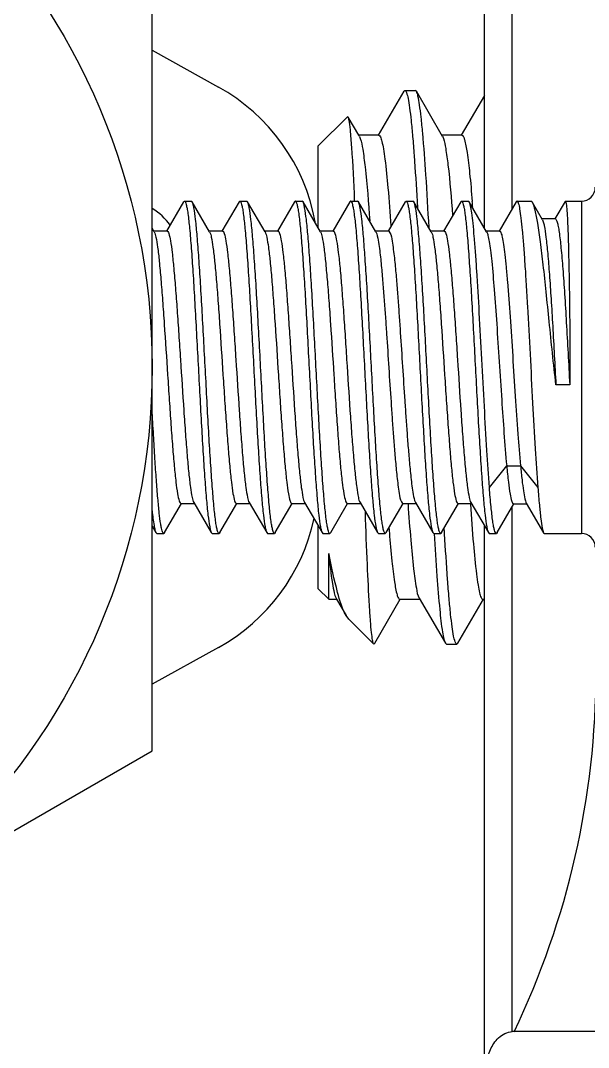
# Model space of a CAD drawing. Extents: x 1031190 to 1725648, y 733081 to 1571294.
# Drawn here: x 1133153.6 to 1133244.8, y 1228127.2 to 1228292.2 of the extents above; entities that cross this region are included whole.
import ezdxf

# ---------------------------------------------------------------- set-up
doc = ezdxf.new("R2010")
doc.units = 0
doc.header["$LTSCALE"] = 1000
doc.header["$MEASUREMENT"] = 0

msp = doc.modelspace()

# ---------------------------------------------------------------- linework, layer by layer
at = {"linetype": 'Continuous'}
for p, q in [((1133232.57, 1228262.02), (1133232.57, 1228392.21)), ((1133228.12, 1228258.84), (1133228.12, 1228387.76)), ((1133174.74, 1228174.86), (1133174.74, 1228298.14)), ((1133174.74, 1228287.43), (1133185.39, 1228281.53)), ((1133215.15, 1228280.84), (1133211.05, 1228273.78)), ((1133215.15, 1228280.84), (1133215.33, 1228280.99)), ((1133215.33, 1228280.99), (1133217, 1228280.99)), ((1133215.33, 1228280.99), (1133217, 1228280.99)), ((1133215.33, 1228280.99), (1133215.35, 1228280.98)), ((1133217.18, 1228280.84), (1133217, 1228280.99)), ((1133221.37, 1228273.6), (1133217.18, 1228280.84)), ((1133228.12, 1228280.19), (1133224.39, 1228273.78)), ((1133201.43, 1228272.09), (1133206.1, 1228276.76)), ((1133206.22, 1228276.71), (1133206.1, 1228276.76)), ((1133207.92, 1228273.78), (1133206.22, 1228276.71)), ((1133208.02, 1228273.6), (1133207.92, 1228273.78)), ((1133211.15, 1228273.78), (1133207.92, 1228273.78)), ((1133224.5, 1228273.78), (1133221.27, 1228273.78)), ((1133201.43, 1228258.84), (1133201.43, 1228272.09)), ((1133179.8, 1228263.08), (1133177.07, 1228258.39)), ((1133179.8, 1228263.08), (1133179.93, 1228263.19)), ((1133179.93, 1228263.19), (1133181.04, 1228263.19)), ((1133179.93, 1228263.19), (1133181.04, 1228263.19)), ((1133181.17, 1228263.08), (1133181.04, 1228263.19)), ((1133183.98, 1228258.25), (1133181.17, 1228263.08)), ((1133188.7, 1228263.08), (1133185.96, 1228258.39)), ((1133188.7, 1228263.08), (1133188.83, 1228263.19)), ((1133188.83, 1228263.19), (1133189.94, 1228263.19)), ((1133188.83, 1228263.19), (1133189.94, 1228263.19)), ((1133190.07, 1228263.08), (1133189.94, 1228263.19)), ((1133192.87, 1228258.25), (1133190.07, 1228263.08)), ((1133197.6, 1228263.08), (1133194.86, 1228258.39)), ((1133197.6, 1228263.08), (1133197.73, 1228263.19)), ((1133197.73, 1228263.19), (1133198.84, 1228263.19)), ((1133197.73, 1228263.19), (1133198.84, 1228263.19)), ((1133198.97, 1228263.08), (1133198.84, 1228263.19)), ((1133201.77, 1228258.25), (1133198.97, 1228263.08)), ((1133206.49, 1228263.08), (1133203.76, 1228258.39)), ((1133206.49, 1228263.08), (1133206.62, 1228263.19)), ((1133206.62, 1228263.19), (1133207.74, 1228263.19)), ((1133206.62, 1228263.19), (1133207.74, 1228263.19)), ((1133207.26, 1228263.28), (1133207.26, 1228263.33)), ((1133207.87, 1228263.08), (1133207.74, 1228263.19)), ((1133210.67, 1228258.25), (1133207.87, 1228263.08)), ((1133215.39, 1228263.08), (1133212.66, 1228258.39)), ((1133215.39, 1228263.08), (1133215.52, 1228263.19)), ((1133215.52, 1228263.19), (1133216.63, 1228263.19)), ((1133215.52, 1228263.19), (1133216.63, 1228263.19)), ((1133216.76, 1228263.08), (1133216.63, 1228263.19)), ((1133219.57, 1228258.25), (1133216.76, 1228263.08)), ((1133217.3, 1228263.16), (1133217.3, 1228263.11)), ((1133217.3, 1228263.11), (1133217.36, 1228262.11)), ((1133224.29, 1228263.08), (1133221.55, 1228258.39)), ((1133224.29, 1228263.08), (1133224.42, 1228263.19)), ((1133224.42, 1228263.19), (1133225.53, 1228263.19)), ((1133224.42, 1228263.19), (1133225.53, 1228263.19)), ((1133225.66, 1228263.08), (1133225.53, 1228263.19)), ((1133228.46, 1228258.25), (1133225.66, 1228263.08)), ((1133233.19, 1228263.08), (1133230.45, 1228258.39)), ((1133233.19, 1228263.08), (1133233.32, 1228263.19)), ((1133233.32, 1228263.19), (1133235.54, 1228263.19)), ((1133233.32, 1228263.19), (1133235.54, 1228263.19)), ((1133235.82, 1228262.95), (1133235.54, 1228263.19)), ((1133237.42, 1228260.21), (1133235.82, 1228262.95)), ((1133241.06, 1228263.16), (1133239.42, 1228260.34)), ((1133241.06, 1228263.16), (1133241.1, 1228263.19)), ((1133241.1, 1228263.19), (1133243.69, 1228263.19)), ((1133241.1, 1228263.19), (1133243.69, 1228263.19)), ((1133243.69, 1228263.19), (1133243.69, 1228209.81)), ((1133239.5, 1228260.34), (1133237.34, 1228260.34)), ((1133175.08, 1228258.25), (1133174.74, 1228258.84)), ((1133177.15, 1228258.39), (1133175, 1228258.39)), ((1133186.04, 1228258.39), (1133183.9, 1228258.39)), ((1133194.94, 1228258.39), (1133192.8, 1228258.39)), ((1133203.84, 1228258.39), (1133201.69, 1228258.39)), ((1133212.74, 1228258.39), (1133210.59, 1228258.39)), ((1133221.63, 1228258.39), (1133219.49, 1228258.39)), ((1133230.53, 1228258.39), (1133228.39, 1228258.39)), ((1133241.8, 1228233.67), (1133239.58, 1228233.67)), ((1133228.9, 1228217.16), (1133231.68, 1228220.64)), ((1133231.68, 1228220.64), (1133233.9, 1228220.64)), ((1133233.9, 1228220.64), (1133236.69, 1228217.16)), ((1133176.73, 1228209.92), (1133179.45, 1228214.61)), ((1133179.37, 1228214.61), (1133181.52, 1228214.61)), ((1133181.44, 1228214.75), (1133184.25, 1228209.92)), ((1133185.62, 1228209.92), (1133188.35, 1228214.61)), ((1133188.27, 1228214.61), (1133190.41, 1228214.61)), ((1133190.33, 1228214.75), (1133193.15, 1228209.92)), ((1133194.52, 1228209.92), (1133197.24, 1228214.61)), ((1133197.16, 1228214.61), (1133199.31, 1228214.61)), ((1133199.23, 1228214.75), (1133202.04, 1228209.92)), ((1133203.42, 1228209.92), (1133206.14, 1228214.61)), ((1133206.06, 1228214.61), (1133208.21, 1228214.61)), ((1133208.13, 1228214.75), (1133210.94, 1228209.92)), ((1133212.32, 1228209.92), (1133215.04, 1228214.61)), ((1133214.96, 1228214.61), (1133217.11, 1228214.61)), ((1133217.03, 1228214.75), (1133219.84, 1228209.92)), ((1133221.21, 1228209.92), (1133223.94, 1228214.61)), ((1133223.86, 1228214.61), (1133226, 1228214.61)), ((1133225.83, 1228214.65), (1133225.84, 1228214.5)), ((1133225.92, 1228214.75), (1133228.74, 1228209.92)), ((1133230.17, 1228209.94), (1133232.85, 1228214.55)), ((1133232.77, 1228214.55), (1133234.91, 1228214.55)), ((1133234.83, 1228214.68), (1133237.61, 1228209.9)), ((1133232.57, 1228129.73), (1133232.57, 1228214.07)), ((1133174.74, 1228210.98), (1133175.35, 1228209.92)), ((1133175.35, 1228209.92), (1133175.48, 1228209.81)), ((1133175.48, 1228209.81), (1133176.6, 1228209.81)), ((1133175.48, 1228209.81), (1133176.6, 1228209.81)), ((1133176.73, 1228209.92), (1133176.6, 1228209.81)), ((1133184.25, 1228209.92), (1133184.38, 1228209.81)), ((1133184.38, 1228209.81), (1133185.49, 1228209.81)), ((1133184.38, 1228209.81), (1133185.49, 1228209.81)), ((1133185.62, 1228209.92), (1133185.49, 1228209.81)), ((1133193.15, 1228209.92), (1133193.28, 1228209.81)), ((1133193.28, 1228209.81), (1133194.39, 1228209.81)), ((1133193.28, 1228209.81), (1133194.39, 1228209.81)), ((1133194.41, 1228209.81), (1133194.39, 1228209.81)), ((1133194.52, 1228209.92), (1133194.41, 1228209.81)), ((1133201.43, 1228200.91), (1133201.43, 1228210.98)), ((1133202.04, 1228209.92), (1133202.17, 1228209.81)), ((1133202.17, 1228209.81), (1133203.29, 1228209.81)), ((1133202.17, 1228209.81), (1133203.29, 1228209.81)), ((1133203.42, 1228209.92), (1133203.29, 1228209.81)), ((1133210.94, 1228209.92), (1133211.07, 1228209.81)), ((1133211.07, 1228209.81), (1133212.19, 1228209.81)), ((1133211.07, 1228209.81), (1133212.19, 1228209.81)), ((1133212.32, 1228209.92), (1133212.19, 1228209.81)), ((1133219.84, 1228209.92), (1133219.97, 1228209.81)), ((1133219.97, 1228209.81), (1133221.08, 1228209.81)), ((1133219.97, 1228209.81), (1133221.08, 1228209.81)), ((1133221.21, 1228209.92), (1133221.08, 1228209.81)), ((1133221.7, 1228209.93), (1133221.65, 1228210.63)), ((1133221.71, 1228209.74), (1133221.7, 1228209.93)), ((1133228.12, 1228085.24), (1133228.12, 1228210.98)), ((1133228.74, 1228209.92), (1133228.87, 1228209.81)), ((1133228.87, 1228209.81), (1133230.02, 1228209.81)), ((1133228.87, 1228209.81), (1133230.02, 1228209.81)), ((1133230.17, 1228209.94), (1133230.02, 1228209.81)), ((1133237.61, 1228209.9), (1133237.73, 1228209.81)), ((1133237.73, 1228209.81), (1133243.69, 1228209.81)), ((1133237.73, 1228209.81), (1133243.69, 1228209.81)), ((1133203.12, 1228199.22), (1133203.12, 1228206.59)), ((1133201.43, 1228200.91), (1133203.12, 1228199.22)), ((1133203.12, 1228199.22), (1133204.37, 1228199.22)), ((1133204.27, 1228199.4), (1133204.37, 1228199.22)), ((1133204.37, 1228199.22), (1133205.89, 1228196.61)), ((1133210.5, 1228192.16), (1133214.59, 1228199.22)), ((1133214.49, 1228199.22), (1133217.72, 1228199.22)), ((1133217.62, 1228199.4), (1133221.83, 1228192.16)), ((1133223.85, 1228192.16), (1133227.94, 1228199.22)), ((1133227.83, 1228199.22), (1133228.12, 1228199.22)), ((1133206.35, 1228195.99), (1133205.89, 1228196.61)), ((1133206.35, 1228195.99), (1133210.33, 1228192.01)), ((1133185.39, 1228191.47), (1133174.74, 1228185.57)), ((1133210.33, 1228192.01), (1133210.3, 1228192.05)), ((1133210.5, 1228192.16), (1133210.33, 1228192.01)), ((1133221.83, 1228192.16), (1133222, 1228192.01)), ((1133222, 1228192.01), (1133223.67, 1228192.01)), ((1133222, 1228192.01), (1133223.67, 1228192.01)), ((1133223.67, 1228192.01), (1133223.65, 1228192.02)), ((1133223.85, 1228192.16), (1133223.67, 1228192.01)), ((1133067.97, 1228113.21), (1133174.74, 1228174.86)), ((1133277.06, 1228129.73), (1133232.57, 1228129.73))]:
    msp.add_line(p, q, dxfattribs=at)
msp.add_circle((1133067.97, 1228236.5), 106.77, dxfattribs=at)
for centre, radius, start, end in [((1133170.29, 1228254.29), 31.14, 10.3451, 61), ((1133243.69, 1228265.42), 2.22, 270, 0), ((1133179.93, 1228263.12), 0.076, 79.1048, 89.9615), ((1133188.83, 1228263.12), 0.076, 79.2688, 89.9632), ((1133197.73, 1228263.12), 0.076, 79.0989, 89.9614), ((1133206.62, 1228263.12), 0.076, 79.2557, 89.963), ((1133215.52, 1228263.12), 0.076, 79.0953, 89.9614), ((1133224.42, 1228263.12), 0.076, 79.2241, 89.9627), ((1132888.88, 1228235.68), 338.38, 4.4984, 4.6578), ((1133233.32, 1228263.12), 0.0759, 79.6399, 89.9669), ((1133170.29, 1228254.29), 8.9, 34.3268, 59.8898), ((1133170.29, 1228218.7), 31.14, 299, 347.8939), ((1133176.6, 1228209.88), 0.076, 258.9741, 269.9601), ((1133185.49, 1228209.88), 0.076, 258.9891, 269.9603), ((1133203.29, 1228209.88), 0.076, 258.9914, 269.9603), ((1133212.19, 1228209.88), 0.0761, 258.9113, 269.9594), ((1133548.91, 1228237.22), 337.18, 184.5127, 184.6506), ((1133221.08, 1228209.88), 0.076, 259.0043, 269.9604), ((1133230.02, 1228209.89), 0.0861, 264.1854, 269.9947), ((1133243.69, 1228207.58), 2.22, 0, 90), ((1133112.48, 1228187.53), 133.54, 334.351, 0)]:
    msp.add_arc(centre, radius, start, end, dxfattribs=at)
for points, knots in [([(1133215.35, 1228280.98), (1133215.49, 1228280.95), (1133215.67, 1228280.42), (1133215.89, 1228279.56), (1133216.12, 1228278.02), (1133216.35, 1228276), (1133216.59, 1228273.44), (1133216.93, 1228269.11), (1133217.15, 1228265.63), (1133217.3, 1228263.16)], [0, 0, 0, 0, 0.023672, 0.077003, 0.161165, 0.275446, 0.418458, 0.588412, 1, 1, 1, 1]), ([(1133219.21, 1228258.95), (1133219.06, 1228261.77), (1133218.76, 1228266.84), (1133218.33, 1228272.76), (1133217.97, 1228276.51), (1133217.73, 1228278.5), (1133217.48, 1228279.88), (1133217.31, 1228280.6), (1133217.18, 1228280.84)], [0, 0, 0, 0, 0.385911, 0.691592, 0.808742, 0.899832, 0.963715, 1, 1, 1, 1]), ([(1133206.35, 1228276.31), (1133206.34, 1228276.35), (1133206.3, 1228276.49), (1133206.27, 1228276.63), (1133206.22, 1228276.71)], [0, 0, 0, 0, 0.32729, 1, 1, 1, 1]), ([(1133207.26, 1228263.33), (1133207.14, 1228266.18), (1133206.97, 1228269.97), (1133206.62, 1228274.29), (1133206.46, 1228275.77), (1133206.35, 1228276.31)], [0, 0, 0, 0, 0.658368, 0.872259, 1, 1, 1, 1]), ([(1133211.15, 1228273.78), (1133211.27, 1228273.78), (1133211.5, 1228273.37), (1133211.68, 1228272.68), (1133211.92, 1228271.45), (1133212.26, 1228268.97), (1133212.68, 1228264.83), (1133212.95, 1228261.25), (1133213.1, 1228259.21)], [0, 0, 0, 0, 0.023282, 0.075204, 0.158212, 0.271837, 0.585296, 1, 1, 1, 1]), ([(1133224.5, 1228273.78), (1133224.59, 1228273.78), (1133224.79, 1228273.51), (1133225.05, 1228272.62), (1133225.41, 1228270.59), (1133225.78, 1228267.3), (1133226.02, 1228264.66), (1133226.14, 1228263.16)], [0, 0, 0, 0, 0.024869, 0.076568, 0.270487, 0.581865, 1, 1, 1, 1]), ([(1133208.17, 1228273.25), (1133208.36, 1228272.7), (1133208.63, 1228271.17), (1133209.2, 1228266.77), (1133209.49, 1228262.91), (1133209.7, 1228260.02)], [0, 0, 0, 0, 0.131654, 0.346807, 1, 1, 1, 1]), ([(1133221.52, 1228273.26), (1133221.69, 1228272.74), (1133221.95, 1228271.32), (1133222.5, 1228267.22), (1133222.78, 1228263.64), (1133222.98, 1228260.95)], [0, 0, 0, 0, 0.132644, 0.347693, 1, 1, 1, 1]), ([(1133179.94, 1228263.19), (1133180.01, 1228263.18), (1133180.13, 1228262.97), (1133180.24, 1228262.6), (1133180.37, 1228261.96), (1133180.56, 1228260.69), (1133180.79, 1228258.56), (1133181.05, 1228255.43), (1133181.31, 1228251.62), (1133181.57, 1228247.27), (1133181.83, 1228242.53), (1133182.1, 1228237.57), (1133182.36, 1228232.57), (1133182.63, 1228227.72), (1133182.89, 1228223.18), (1133183.15, 1228219.12), (1133183.41, 1228215.68), (1133183.67, 1228213), (1133183.89, 1228211.27), (1133184.09, 1228210.34), (1133184.19, 1228210.03), (1133184.25, 1228209.92)], [0, 0, 0, 0, 0.003708, 0.011331, 0.023205, 0.039308, 0.083699, 0.143025, 0.215195, 0.297631, 0.387378, 0.481219, 0.575789, 0.667691, 0.753629, 0.830521, 0.895618, 0.946611, 0.981731, 0.992985, 1, 1, 1, 1]), ([(1133185.48, 1228209.81), (1133185.41, 1228209.82), (1133185.3, 1228210.03), (1133185.19, 1228210.4), (1133185.05, 1228211.04), (1133184.86, 1228212.31), (1133184.64, 1228214.44), (1133184.38, 1228217.57), (1133184.12, 1228221.38), (1133183.85, 1228225.73), (1133183.59, 1228230.47), (1133183.33, 1228235.43), (1133183.06, 1228240.42), (1133182.8, 1228245.28), (1133182.53, 1228249.82), (1133182.27, 1228253.87), (1133182.01, 1228257.31), (1133181.76, 1228260), (1133181.54, 1228261.73), (1133181.34, 1228262.66), (1133181.24, 1228262.97), (1133181.17, 1228263.08)], [0, 0, 0, 0, 0.003711, 0.011337, 0.023212, 0.039315, 0.083701, 0.143019, 0.215177, 0.2976, 0.387333, 0.481165, 0.575727, 0.667621, 0.753554, 0.830449, 0.895556, 0.946563, 0.981704, 0.992971, 1, 1, 1, 1]), ([(1133188.84, 1228263.19), (1133188.91, 1228263.18), (1133189.02, 1228262.97), (1133189.13, 1228262.6), (1133189.27, 1228261.96), (1133189.46, 1228260.69), (1133189.69, 1228258.56), (1133189.94, 1228255.43), (1133190.2, 1228251.62), (1133190.47, 1228247.27), (1133190.73, 1228242.53), (1133191, 1228237.57), (1133191.26, 1228232.58), (1133191.52, 1228227.72), (1133191.79, 1228223.18), (1133192.05, 1228219.12), (1133192.31, 1228215.68), (1133192.57, 1228213), (1133192.78, 1228211.27), (1133192.99, 1228210.34), (1133193.08, 1228210.03), (1133193.15, 1228209.92)], [0, 0, 0, 0, 0.003703, 0.01132, 0.023187, 0.039284, 0.083664, 0.142983, 0.215146, 0.297577, 0.387325, 0.481173, 0.575752, 0.667661, 0.753607, 0.830509, 0.895614, 0.946609, 0.98173, 0.992984, 1, 1, 1, 1]), ([(1133194.39, 1228209.81), (1133194.33, 1228209.81), (1133194.2, 1228210), (1133194.1, 1228210.35), (1133193.96, 1228210.97), (1133193.77, 1228212.21), (1133193.54, 1228214.32), (1133193.29, 1228217.43), (1133193.02, 1228221.23), (1133192.76, 1228225.58), (1133192.5, 1228230.32), (1133192.23, 1228235.29), (1133191.97, 1228240.3), (1133191.7, 1228245.18), (1133191.44, 1228249.74), (1133191.17, 1228253.82), (1133190.91, 1228257.28), (1133190.66, 1228259.98), (1133190.44, 1228261.72), (1133190.23, 1228262.65), (1133190.14, 1228262.97), (1133190.07, 1228263.08)], [0, 0, 0, 0, 0.003386, 0.010605, 0.022094, 0.037845, 0.081651, 0.140562, 0.21249, 0.294853, 0.384679, 0.47873, 0.573605, 0.66588, 0.752224, 0.829521, 0.894986, 0.946281, 0.981617, 0.992941, 1, 1, 1, 1]), ([(1133197.74, 1228263.19), (1133197.8, 1228263.18), (1133197.92, 1228262.97), (1133198.03, 1228262.6), (1133198.16, 1228261.96), (1133198.36, 1228260.69), (1133198.58, 1228258.56), (1133198.84, 1228255.43), (1133199.1, 1228251.62), (1133199.37, 1228247.27), (1133199.63, 1228242.53), (1133199.89, 1228237.57), (1133200.16, 1228232.57), (1133200.42, 1228227.72), (1133200.68, 1228223.18), (1133200.95, 1228219.12), (1133201.21, 1228215.68), (1133201.46, 1228213), (1133201.68, 1228211.27), (1133201.88, 1228210.34), (1133201.98, 1228210.03), (1133202.04, 1228209.92)], [0, 0, 0, 0, 0.003708, 0.011332, 0.023206, 0.039309, 0.083701, 0.143026, 0.215196, 0.297631, 0.387378, 0.481219, 0.575788, 0.66769, 0.753628, 0.830521, 0.895618, 0.94661, 0.98173, 0.992985, 1, 1, 1, 1]), ([(1133203.27, 1228209.81), (1133203.21, 1228209.82), (1133203.09, 1228210.03), (1133202.98, 1228210.4), (1133202.85, 1228211.04), (1133202.66, 1228212.31), (1133202.43, 1228214.44), (1133202.17, 1228217.57), (1133201.91, 1228221.38), (1133201.65, 1228225.73), (1133201.38, 1228230.47), (1133201.12, 1228235.43), (1133200.86, 1228240.42), (1133200.59, 1228245.28), (1133200.33, 1228249.82), (1133200.07, 1228253.87), (1133199.81, 1228257.31), (1133199.55, 1228260), (1133199.33, 1228261.73), (1133199.13, 1228262.66), (1133199.03, 1228262.97), (1133198.97, 1228263.08)], [0, 0, 0, 0, 0.003711, 0.011337, 0.023212, 0.039314, 0.0837, 0.143018, 0.215176, 0.297599, 0.387332, 0.481164, 0.575726, 0.667621, 0.753554, 0.830449, 0.895556, 0.946563, 0.981704, 0.992971, 1, 1, 1, 1]), ([(1133206.64, 1228263.19), (1133206.7, 1228263.18), (1133206.82, 1228262.97), (1133206.93, 1228262.6), (1133207.06, 1228261.96), (1133207.25, 1228260.69), (1133207.48, 1228258.56), (1133207.74, 1228255.43), (1133208, 1228251.62), (1133208.26, 1228247.27), (1133208.53, 1228242.53), (1133208.79, 1228237.57), (1133209.05, 1228232.58), (1133209.32, 1228227.72), (1133209.58, 1228223.18), (1133209.84, 1228219.12), (1133210.1, 1228215.68), (1133210.36, 1228213), (1133210.58, 1228211.27), (1133210.78, 1228210.34), (1133210.88, 1228210.03), (1133210.94, 1228209.92)], [0, 0, 0, 0, 0.003703, 0.011321, 0.023188, 0.039286, 0.083667, 0.142986, 0.21515, 0.297581, 0.387329, 0.481177, 0.575755, 0.667664, 0.753609, 0.83051, 0.895615, 0.94661, 0.98173, 0.992984, 1, 1, 1, 1]), ([(1133212.17, 1228209.81), (1133212.11, 1228209.82), (1133211.99, 1228210.03), (1133211.88, 1228210.4), (1133211.75, 1228211.04), (1133211.56, 1228212.31), (1133211.33, 1228214.44), (1133211.07, 1228217.57), (1133210.81, 1228221.38), (1133210.55, 1228225.73), (1133210.28, 1228230.47), (1133210.02, 1228235.43), (1133209.75, 1228240.42), (1133209.49, 1228245.28), (1133209.23, 1228249.82), (1133208.96, 1228253.87), (1133208.71, 1228257.31), (1133208.45, 1228260), (1133208.23, 1228261.73), (1133208.03, 1228262.66), (1133207.93, 1228262.97), (1133207.87, 1228263.08)], [0, 0, 0, 0, 0.003714, 0.011343, 0.023221, 0.039327, 0.08372, 0.14304, 0.215198, 0.297619, 0.387351, 0.481178, 0.575732, 0.667622, 0.753555, 0.83045, 0.895556, 0.946562, 0.981703, 0.992971, 1, 1, 1, 1]), ([(1133215.53, 1228263.19), (1133215.6, 1228263.18), (1133215.72, 1228262.97), (1133215.83, 1228262.6), (1133215.96, 1228261.96), (1133216.15, 1228260.69), (1133216.38, 1228258.56), (1133216.64, 1228255.43), (1133216.9, 1228251.62), (1133217.16, 1228247.27), (1133217.42, 1228242.53), (1133217.69, 1228237.57), (1133217.95, 1228232.57), (1133218.22, 1228227.72), (1133218.48, 1228223.18), (1133218.74, 1228219.12), (1133219, 1228215.68), (1133219.26, 1228213), (1133219.48, 1228211.27), (1133219.68, 1228210.34), (1133219.78, 1228210.03), (1133219.84, 1228209.92)], [0, 0, 0, 0, 0.003708, 0.011332, 0.023206, 0.03931, 0.083702, 0.143027, 0.215196, 0.297632, 0.387379, 0.481219, 0.575788, 0.66769, 0.753628, 0.830521, 0.895618, 0.946611, 0.98173, 0.992985, 1, 1, 1, 1]), ([(1133221.07, 1228209.81), (1133221, 1228209.82), (1133220.89, 1228210.03), (1133220.78, 1228210.4), (1133220.64, 1228211.04), (1133220.45, 1228212.31), (1133220.23, 1228214.44), (1133219.97, 1228217.57), (1133219.71, 1228221.38), (1133219.44, 1228225.73), (1133219.18, 1228230.47), (1133218.92, 1228235.43), (1133218.65, 1228240.42), (1133218.39, 1228245.28), (1133218.12, 1228249.81), (1133217.86, 1228253.87), (1133217.6, 1228257.31), (1133217.35, 1228260), (1133217.13, 1228261.73), (1133216.93, 1228262.66), (1133216.83, 1228262.97), (1133216.76, 1228263.08)], [0, 0, 0, 0, 0.003711, 0.011336, 0.02321, 0.039312, 0.083698, 0.143015, 0.215173, 0.297594, 0.387327, 0.481159, 0.575721, 0.667617, 0.753551, 0.830448, 0.895556, 0.946563, 0.981704, 0.992971, 1, 1, 1, 1]), ([(1133224.43, 1228263.19), (1133224.5, 1228263.18), (1133224.61, 1228262.97), (1133224.72, 1228262.6), (1133224.86, 1228261.96), (1133225.05, 1228260.69), (1133225.28, 1228258.56), (1133225.53, 1228255.43), (1133225.79, 1228251.62), (1133226.06, 1228247.27), (1133226.32, 1228242.53), (1133226.59, 1228237.57), (1133226.85, 1228232.57), (1133227.11, 1228227.72), (1133227.38, 1228223.18), (1133227.64, 1228219.12), (1133227.9, 1228215.68), (1133228.16, 1228213), (1133228.37, 1228211.27), (1133228.58, 1228210.34), (1133228.67, 1228210.03), (1133228.74, 1228209.92)], [0, 0, 0, 0, 0.003704, 0.011323, 0.023191, 0.03929, 0.083673, 0.142993, 0.215158, 0.297591, 0.387338, 0.481186, 0.575764, 0.667671, 0.753614, 0.830513, 0.895616, 0.946611, 0.98173, 0.992985, 1, 1, 1, 1]), ([(1133228.9, 1228217.16), (1133228.75, 1228219.15), (1133228.47, 1228223.5), (1133228.08, 1228230.38), (1133227.69, 1228237.75), (1133227.3, 1228245.02), (1133226.97, 1228250.75), (1133226.69, 1228254.83), (1133226.49, 1228257.38), (1133226.29, 1228259.49), (1133226.1, 1228261.15), (1133225.91, 1228262.29), (1133225.77, 1228262.89), (1133225.66, 1228263.08)], [0, 0, 0, 0, 0.130118, 0.283774, 0.448524, 0.611007, 0.75805, 0.821983, 0.877746, 0.924216, 0.960473, 0.985838, 1, 1, 1, 1]), ([(1133233.33, 1228263.19), (1133233.37, 1228263.18), (1133233.47, 1228263.06), (1133233.62, 1228262.66), (1133233.79, 1228261.77), (1133233.99, 1228260.32), (1133234.19, 1228258.33), (1133234.39, 1228255.88), (1133234.6, 1228252.99), (1133234.81, 1228249.75), (1133235.09, 1228244.91), (1133235.43, 1228238.54), (1133235.83, 1228230.91), (1133236.23, 1228223.76), (1133236.53, 1228219.23), (1133236.69, 1228217.16)], [0, 0, 0, 0, 0.003023, 0.008655, 0.02883, 0.060884, 0.10423, 0.157961, 0.220923, 0.291749, 0.368894, 0.535298, 0.705669, 0.865188, 1, 1, 1, 1]), ([(1133239.58, 1228233.67), (1133239.2, 1228237.06), (1133238.69, 1228242.04), (1133238.03, 1228248.47), (1133237.58, 1228252.75), (1133237.14, 1228256.43), (1133236.73, 1228259.38), (1133236.32, 1228261.46), (1133236.03, 1228262.59), (1133235.82, 1228262.95)], [0, 0, 0, 0, 0.346094, 0.50857, 0.65594, 0.782806, 0.884568, 0.957661, 1, 1, 1, 1]), ([(1133241.1, 1228263.19), (1133241.1, 1228263.19), (1133241.1, 1228263.19), (1133241.1, 1228263.19), (1133241.1, 1228263.19)], [0, 0, 0, 0, 0.495092, 1, 1, 1, 1]), ([(1133241.1, 1228263.19), (1133241.16, 1228263.17), (1133241.2, 1228262.9), (1133241.28, 1228262.5), (1133241.34, 1228261.73), (1133241.41, 1228260.73), (1133241.47, 1228259.45), (1133241.53, 1228257.93), (1133241.58, 1228256.17), (1133241.65, 1228253.42), (1133241.73, 1228249.56), (1133241.79, 1228244.55), (1133241.82, 1228239.19), (1133241.81, 1228235.52), (1133241.8, 1228233.67)], [0, 0, 0, 0, 0.006277, 0.021923, 0.047061, 0.081471, 0.124793, 0.17657, 0.236243, 0.303168, 0.455809, 0.627887, 0.811933, 1, 1, 1, 1]), ([(1133237.42, 1228260.21), (1133237.48, 1228260.1), (1133237.59, 1228259.78), (1133237.8, 1228258.86), (1133238.02, 1228257.16), (1133238.29, 1228254.54), (1133238.55, 1228251.22), (1133238.81, 1228247.34), (1133239.17, 1228241.42), (1133239.41, 1228236.82), (1133239.58, 1228233.67)], [0, 0, 0, 0, 0.014497, 0.037247, 0.107063, 0.207049, 0.333333, 0.481179, 0.645288, 1, 1, 1, 1]), ([(1133239.5, 1228260.34), (1133239.56, 1228260.34), (1133239.71, 1228260.12), (1133239.82, 1228259.73), (1133239.97, 1228259.06), (1133240.18, 1228257.7), (1133240.43, 1228255.43), (1133240.71, 1228252.11), (1133240.99, 1228248.1), (1133241.26, 1228243.58), (1133241.54, 1228238.71), (1133241.71, 1228235.37), (1133241.8, 1228233.67)], [0, 0, 0, 0, 0.007534, 0.023454, 0.048663, 0.083048, 0.177833, 0.303692, 0.455223, 0.626216, 0.810017, 1, 1, 1, 1]), ([(1133175.08, 1228258.25), (1133175.23, 1228257.99), (1133175.4, 1228257.16), (1133175.67, 1228255.59), (1133175.91, 1228253.32), (1133176.17, 1228250.46), (1133176.43, 1228247.1), (1133176.79, 1228241.99), (1133177.14, 1228236.64), (1133177.49, 1228231.25), (1133177.75, 1228227.39), (1133178.01, 1228223.86), (1133178.27, 1228220.79), (1133178.53, 1228218.26), (1133178.77, 1228216.4), (1133179.01, 1228215.26), (1133179.19, 1228214.76), (1133179.31, 1228214.61), (1133179.37, 1228214.61)], [0, 0, 0, 0, 0.020221, 0.057009, 0.109346, 0.175452, 0.253005, 0.33926, 0.525406, 0.618671, 0.707625, 0.789106, 0.860221, 0.918463, 0.961812, 0.988888, 0.996222, 1, 1, 1, 1]), ([(1133177.15, 1228258.39), (1133177.2, 1228258.39), (1133177.33, 1228258.24), (1133177.51, 1228257.73), (1133177.74, 1228256.59), (1133177.99, 1228254.74), (1133178.24, 1228252.21), (1133178.5, 1228249.13), (1133178.77, 1228245.6), (1133179.03, 1228241.75), (1133179.38, 1228236.36), (1133179.72, 1228231.01), (1133180.08, 1228225.89), (1133180.34, 1228222.53), (1133180.6, 1228219.67), (1133180.85, 1228217.41), (1133181.11, 1228215.84), (1133181.29, 1228215), (1133181.44, 1228214.75)], [0, 0, 0, 0, 0.003779, 0.011114, 0.038197, 0.081556, 0.139811, 0.210942, 0.292439, 0.381409, 0.474688, 0.660849, 0.747103, 0.824649, 0.89074, 0.943055, 0.979813, 1, 1, 1, 1]), ([(1133183.98, 1228258.25), (1133184.13, 1228257.99), (1133184.3, 1228257.16), (1133184.56, 1228255.59), (1133184.81, 1228253.32), (1133185.07, 1228250.46), (1133185.33, 1228247.1), (1133185.69, 1228241.99), (1133186.03, 1228236.64), (1133186.38, 1228231.25), (1133186.65, 1228227.39), (1133186.91, 1228223.86), (1133187.17, 1228220.79), (1133187.43, 1228218.26), (1133187.67, 1228216.4), (1133187.9, 1228215.26), (1133188.08, 1228214.76), (1133188.21, 1228214.61), (1133188.27, 1228214.61)], [0, 0, 0, 0, 0.020221, 0.057009, 0.109346, 0.175452, 0.253005, 0.33926, 0.525406, 0.618671, 0.707625, 0.789106, 0.860221, 0.918463, 0.961812, 0.988889, 0.996222, 1, 1, 1, 1]), ([(1133186.04, 1228258.39), (1133186.1, 1228258.39), (1133186.23, 1228258.24), (1133186.41, 1228257.73), (1133186.64, 1228256.59), (1133186.88, 1228254.74), (1133187.14, 1228252.21), (1133187.4, 1228249.13), (1133187.66, 1228245.6), (1133187.93, 1228241.75), (1133188.28, 1228236.36), (1133188.62, 1228231.01), (1133188.98, 1228225.89), (1133189.24, 1228222.53), (1133189.5, 1228219.67), (1133189.75, 1228217.41), (1133190.01, 1228215.84), (1133190.19, 1228215), (1133190.33, 1228214.75)], [0, 0, 0, 0, 0.003779, 0.011114, 0.038196, 0.081556, 0.139811, 0.210942, 0.292439, 0.38141, 0.474688, 0.660849, 0.747103, 0.824649, 0.89074, 0.943055, 0.979813, 1, 1, 1, 1]), ([(1133192.87, 1228258.25), (1133193.02, 1228257.99), (1133193.2, 1228257.16), (1133193.46, 1228255.59), (1133193.71, 1228253.32), (1133193.97, 1228250.46), (1133194.23, 1228247.1), (1133194.59, 1228241.99), (1133194.93, 1228236.64), (1133195.28, 1228231.25), (1133195.54, 1228227.39), (1133195.81, 1228223.86), (1133196.07, 1228220.79), (1133196.33, 1228218.26), (1133196.57, 1228216.4), (1133196.8, 1228215.26), (1133196.98, 1228214.76), (1133197.11, 1228214.61), (1133197.16, 1228214.61)], [0, 0, 0, 0, 0.020221, 0.057008, 0.109345, 0.17545, 0.253003, 0.339257, 0.525401, 0.618666, 0.70762, 0.789101, 0.860217, 0.918459, 0.96181, 0.988888, 0.996221, 1, 1, 1, 1]), ([(1133194.94, 1228258.39), (1133195, 1228258.39), (1133195.12, 1228258.24), (1133195.3, 1228257.73), (1133195.54, 1228256.59), (1133195.78, 1228254.74), (1133196.04, 1228252.21), (1133196.3, 1228249.13), (1133196.56, 1228245.6), (1133196.82, 1228241.75), (1133197.18, 1228236.36), (1133197.52, 1228231.01), (1133197.88, 1228225.89), (1133198.14, 1228222.53), (1133198.4, 1228219.67), (1133198.65, 1228217.41), (1133198.91, 1228215.84), (1133199.08, 1228215), (1133199.23, 1228214.75)], [0, 0, 0, 0, 0.003779, 0.011113, 0.038196, 0.081555, 0.139809, 0.210939, 0.292435, 0.381405, 0.474683, 0.660843, 0.747096, 0.824643, 0.890735, 0.943051, 0.979811, 1, 1, 1, 1]), ([(1133201.77, 1228258.25), (1133201.92, 1228257.99), (1133202.1, 1228257.16), (1133202.36, 1228255.59), (1133202.6, 1228253.32), (1133202.87, 1228250.46), (1133203.13, 1228247.1), (1133203.49, 1228241.99), (1133203.83, 1228236.64), (1133204.18, 1228231.25), (1133204.44, 1228227.39), (1133204.7, 1228223.86), (1133204.96, 1228220.79), (1133205.22, 1228218.26), (1133205.47, 1228216.4), (1133205.7, 1228215.26), (1133205.88, 1228214.76), (1133206.01, 1228214.61), (1133206.06, 1228214.61)], [0, 0, 0, 0, 0.020221, 0.057009, 0.109346, 0.175452, 0.253005, 0.33926, 0.525406, 0.618671, 0.707625, 0.789106, 0.860221, 0.918463, 0.961812, 0.988889, 0.996221, 1, 1, 1, 1]), ([(1133203.84, 1228258.39), (1133203.89, 1228258.39), (1133204.02, 1228258.24), (1133204.2, 1228257.73), (1133204.43, 1228256.59), (1133204.68, 1228254.74), (1133204.94, 1228252.21), (1133205.2, 1228249.13), (1133205.46, 1228245.6), (1133205.72, 1228241.75), (1133206.07, 1228236.36), (1133206.41, 1228231.01), (1133206.77, 1228225.89), (1133207.03, 1228222.53), (1133207.3, 1228219.67), (1133207.54, 1228217.41), (1133207.81, 1228215.84), (1133207.98, 1228215), (1133208.13, 1228214.75)], [0, 0, 0, 0, 0.003779, 0.011113, 0.038196, 0.081556, 0.139811, 0.210942, 0.292439, 0.38141, 0.474689, 0.66085, 0.747103, 0.824649, 0.89074, 0.943055, 0.979813, 1, 1, 1, 1]), ([(1133210.67, 1228258.25), (1133210.87, 1228257.84), (1133211.04, 1228256.92), (1133211.24, 1228255.57), (1133211.41, 1228254.21), (1133211.59, 1228252.39), (1133211.79, 1228250.1), (1133212, 1228247.37), (1133212.2, 1228244.63), (1133212.45, 1228240.97), (1133212.74, 1228236.4), (1133213.04, 1228231.83), (1133213.29, 1228228.18), (1133213.48, 1228225.44), (1133213.7, 1228222.7), (1133213.9, 1228220.42), (1133214.08, 1228218.6), (1133214.27, 1228217.23), (1133214.44, 1228215.9), (1133214.65, 1228214.93), (1133214.96, 1228214.61)], [0, 0, 0, 0, 0.031186, 0.062475, 0.093704, 0.124983, 0.187517, 0.250043, 0.312574, 0.375103, 0.500161, 0.62522, 0.687747, 0.750283, 0.812799, 0.875353, 0.906651, 0.937778, 0.969229, 1, 1, 1, 1]), ([(1133212.74, 1228258.39), (1133213.05, 1228258.07), (1133213.25, 1228257.1), (1133213.42, 1228255.77), (1133213.62, 1228254.4), (1133213.79, 1228252.58), (1133214, 1228250.3), (1133214.21, 1228247.56), (1133214.41, 1228244.82), (1133214.66, 1228241.17), (1133214.95, 1228236.6), (1133215.25, 1228232.03), (1133215.5, 1228228.37), (1133215.69, 1228225.63), (1133215.91, 1228222.89), (1133216.11, 1228220.61), (1133216.29, 1228218.79), (1133216.45, 1228217.42), (1133216.66, 1228216.07), (1133216.82, 1228215.16), (1133217.03, 1228214.75)], [0, 0, 0, 0, 0.030768, 0.062218, 0.093344, 0.124643, 0.187198, 0.249714, 0.31225, 0.374778, 0.499837, 0.624896, 0.687425, 0.749956, 0.812483, 0.875017, 0.906295, 0.937525, 0.968815, 1, 1, 1, 1]), ([(1133219.57, 1228258.25), (1133219.72, 1228257.99), (1133219.89, 1228257.16), (1133220.15, 1228255.59), (1133220.4, 1228253.32), (1133220.66, 1228250.46), (1133220.92, 1228247.1), (1133221.28, 1228241.99), (1133221.62, 1228236.64), (1133221.97, 1228231.25), (1133222.24, 1228227.39), (1133222.5, 1228223.86), (1133222.76, 1228220.79), (1133223.02, 1228218.26), (1133223.26, 1228216.4), (1133223.49, 1228215.26), (1133223.67, 1228214.76), (1133223.8, 1228214.61), (1133223.86, 1228214.61)], [0, 0, 0, 0, 0.020221, 0.057009, 0.109346, 0.175452, 0.253005, 0.33926, 0.525406, 0.618671, 0.707626, 0.789106, 0.860222, 0.918463, 0.961813, 0.988889, 0.996221, 1, 1, 1, 1]), ([(1133221.63, 1228258.39), (1133221.69, 1228258.39), (1133221.82, 1228258.24), (1133222, 1228257.73), (1133222.23, 1228256.59), (1133222.47, 1228254.74), (1133222.73, 1228252.21), (1133222.99, 1228249.13), (1133223.25, 1228245.6), (1133223.52, 1228241.75), (1133223.87, 1228236.36), (1133224.21, 1228231.01), (1133224.57, 1228225.89), (1133224.83, 1228222.53), (1133225.09, 1228219.67), (1133225.34, 1228217.41), (1133225.6, 1228215.84), (1133225.78, 1228215), (1133225.92, 1228214.75)], [0, 0, 0, 0, 0.003779, 0.011114, 0.038197, 0.081557, 0.139812, 0.210943, 0.29244, 0.38141, 0.474689, 0.66085, 0.747103, 0.824649, 0.89074, 0.943055, 0.979813, 1, 1, 1, 1]), ([(1133228.46, 1228258.25), (1133228.56, 1228258.08), (1133228.71, 1228257.55), (1133228.9, 1228256.57), (1133229.09, 1228255.18), (1133229.37, 1228252.62), (1133229.71, 1228248.67), (1133230.09, 1228243.29), (1133230.47, 1228237.37), (1133230.97, 1228229.75), (1133231.35, 1228224.17), (1133231.68, 1228220.64)], [0, 0, 0, 0, 0.015824, 0.042527, 0.079816, 0.127025, 0.247356, 0.394063, 0.555499, 0.718817, 1, 1, 1, 1]), ([(1133230.53, 1228258.39), (1133230.64, 1228258.39), (1133230.83, 1228257.97), (1133230.99, 1228257.31), (1133231.2, 1228256.09), (1133231.39, 1228254.5), (1133231.6, 1228252.48), (1133231.89, 1228249.15), (1133232.24, 1228244.39), (1133232.64, 1228238.25), (1133233.05, 1228231.96), (1133233.45, 1228226.08), (1133233.74, 1228222.35), (1133233.9, 1228220.64)], [0, 0, 0, 0, 0.008447, 0.028211, 0.059849, 0.102845, 0.156318, 0.219121, 0.36706, 0.533759, 0.704628, 0.864703, 1, 1, 1, 1]), ([(1133176.58, 1228209.81), (1133176.53, 1228209.82), (1133176.43, 1228209.97), (1133176.33, 1228210.25), (1133176.22, 1228210.72), (1133176.05, 1228211.67), (1133175.86, 1228213.26), (1133175.64, 1228215.63), (1133175.41, 1228218.54), (1133175.19, 1228221.93), (1133174.96, 1228225.7), (1133174.81, 1228228.34), (1133174.74, 1228229.7)], [0, 0, 0, 0, 0.007976, 0.023399, 0.047119, 0.079188, 0.167777, 0.287121, 0.434165, 0.605074, 0.795358, 1, 1, 1, 1]), ([(1133231.68, 1228220.64), (1133231.76, 1228219.78), (1133231.91, 1228218.26), (1133232.16, 1228216.37), (1133232.4, 1228215.21), (1133232.58, 1228214.69), (1133232.71, 1228214.55), (1133232.77, 1228214.55)], [0, 0, 0, 0, 0.416821, 0.727006, 0.920674, 0.973077, 1, 1, 1, 1]), ([(1133233.9, 1228220.64), (1133233.97, 1228219.89), (1133234.11, 1228218.55), (1133234.33, 1228216.78), (1133234.55, 1228215.55), (1133234.71, 1228214.89), (1133234.83, 1228214.68)], [0, 0, 0, 0, 0.374921, 0.67078, 0.880329, 1, 1, 1, 1]), ([(1133230.01, 1228209.81), (1133229.95, 1228209.81), (1133229.82, 1228210.01), (1133229.7, 1228210.37), (1133229.56, 1228210.99), (1133229.37, 1228212.23), (1133229.14, 1228214.32), (1133228.98, 1228216.12), (1133228.9, 1228217.16)], [0, 0, 0, 0, 0.025999, 0.078741, 0.161216, 0.273457, 0.583864, 1, 1, 1, 1]), ([(1133236.69, 1228217.16), (1133236.76, 1228216.22), (1133236.9, 1228214.56), (1133237.11, 1228212.38), (1133237.34, 1228210.91), (1133237.48, 1228210.13), (1133237.61, 1228209.9)], [0, 0, 0, 0, 0.385426, 0.68535, 0.89169, 1, 1, 1, 1]), ([(1133215.83, 1228214.51), (1133215.96, 1228212.58), (1133216.23, 1228209.12), (1133216.63, 1228204.58), (1133217.09, 1228201.51), (1133217.34, 1228199.87), (1133217.62, 1228199.4)], [0, 0, 0, 0, 0.381891, 0.683609, 0.892235, 1, 1, 1, 1]), ([(1133225.84, 1228214.5), (1133225.99, 1228212.36), (1133226.27, 1228208.62), (1133226.69, 1228204.27), (1133227.04, 1228201.67), (1133227.3, 1228200.37), (1133227.48, 1228199.65), (1133227.71, 1228199.22), (1133227.83, 1228199.22)], [0, 0, 0, 0, 0.413981, 0.72778, 0.84167, 0.924911, 0.976907, 1, 1, 1, 1]), ([(1133174.74, 1228213.42), (1133174.82, 1228212.63), (1133174.93, 1228211.6), (1133175.17, 1228210.44), (1133175.28, 1228210.05), (1133175.35, 1228209.92)], [0, 0, 0, 0, 0.664814, 0.874197, 1, 1, 1, 1]), ([(1133210.3, 1228192.05), (1133210.19, 1228192.22), (1133210.11, 1228192.85), (1133209.93, 1228194.06), (1133209.79, 1228195.92), (1133209.55, 1228199.55), (1133209.28, 1228205.37), (1133209.08, 1228210.38), (1133208.98, 1228213.19)], [0, 0, 0, 0, 0.028803, 0.087347, 0.175234, 0.291375, 0.601546, 1, 1, 1, 1]), ([(1133212.84, 1228209.89), (1133212.96, 1228208.37), (1133213.2, 1228205.73), (1133213.57, 1228202.43), (1133213.93, 1228200.38), (1133214.2, 1228199.49), (1133214.4, 1228199.22), (1133214.49, 1228199.22)], [0, 0, 0, 0, 0.418103, 0.729509, 0.923457, 0.975156, 1, 1, 1, 1]), ([(1133220.03, 1228209.79), (1133220.17, 1228207.5), (1133220.43, 1228203.42), (1133220.86, 1228198.13), (1133221.21, 1228194.74), (1133221.55, 1228192.95), (1133221.71, 1228192.36), (1133221.83, 1228192.16)], [0, 0, 0, 0, 0.387493, 0.691197, 0.897942, 0.962227, 1, 1, 1, 1]), ([(1133223.65, 1228192.02), (1133223.51, 1228192.05), (1133223.33, 1228192.58), (1133223.11, 1228193.44), (1133222.89, 1228194.97), (1133222.65, 1228196.97), (1133222.41, 1228199.52), (1133222.07, 1228203.82), (1133221.85, 1228207.29), (1133221.71, 1228209.74)], [0, 0, 0, 0, 0.023735, 0.077097, 0.161261, 0.275517, 0.41849, 0.588403, 1, 1, 1, 1]), ([(1133203.12, 1228206.59), (1133203.27, 1228204.97), (1133203.48, 1228202.82), (1133203.92, 1228200.44), (1133204.12, 1228199.65), (1133204.27, 1228199.4)], [0, 0, 0, 0, 0.670781, 0.879418, 1, 1, 1, 1]), ([(1133205.89, 1228196.61), (1133205.23, 1228197.75), (1133204.26, 1228201.12), (1133203.52, 1228204.48), (1133203.12, 1228206.59)], [0, 0, 0, 0, 0.378609, 1, 1, 1, 1]), ([(1133228.12, 1228122.67), (1133228.12, 1228123.38), (1133228.28, 1228124.82), (1133229, 1228126.92), (1133230.23, 1228128.88), (1133231.76, 1228129.73), (1133232.57, 1228129.73)], [0, 0, 0, 0, 0.235531, 0.478205, 0.731471, 1, 1, 1, 1])]:
    msp.add_open_spline(points, degree=3, knots=knots, dxfattribs=at)
for points in [[(1133208.02, 1228273.6), (1133208.09, 1228273.49), (1133208.13, 1228273.37), (1133208.17, 1228273.25)], [(1133221.37, 1228273.6), (1133221.43, 1228273.49), (1133221.48, 1228273.38), (1133221.52, 1228273.26)]]:
    msp.add_open_spline(points, degree=3, dxfattribs=at)

doc.saveas('drawing.dxf')
